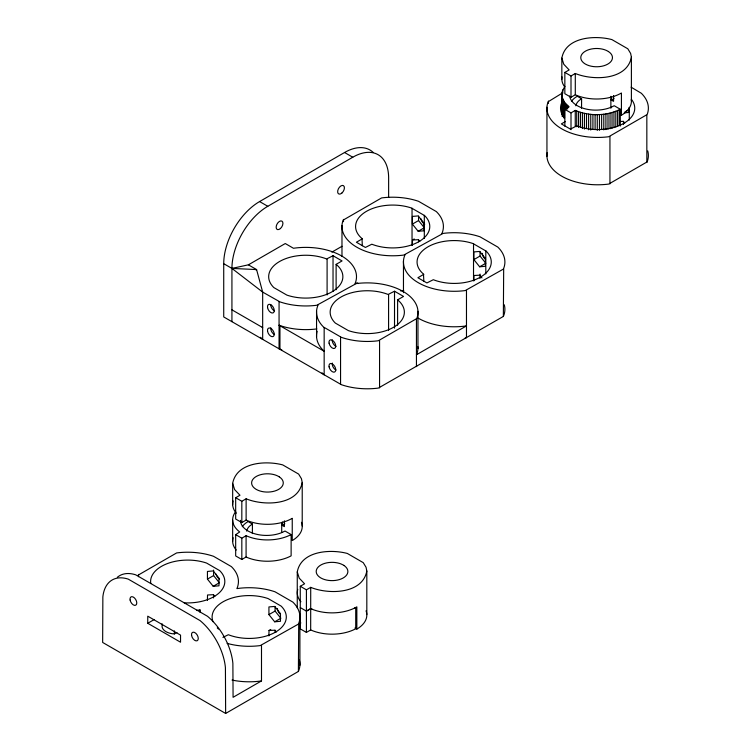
<?xml version="1.0" encoding="UTF-8"?>
<svg xmlns="http://www.w3.org/2000/svg" width="751" height="751" viewBox="0 0 751 751"><rect width="100%" height="100%" fill="white"/><g stroke="black" fill="none" stroke-linecap="round" stroke-linejoin="round"><path stroke-width="1.13" d="M207.436 579.115L207.445 571.436L213.218 570.929L218.982 578.12L218.973 585.808L213.2 586.306L207.436 579.115L213.584 575.566L213.594 570.084M268.924 614.618L268.933 606.939L274.706 606.433L280.47 613.623L280.461 621.302L274.688 621.809L268.924 614.618L275.073 611.07L275.082 606.677M412.402 224.108L412.412 216.419L418.185 215.922L423.949 223.103L423.94 230.792L418.166 231.289L412.402 224.108L418.551 220.559L418.56 216.166M473.89 259.611L473.9 251.923L479.673 251.425L485.437 258.607L485.428 266.295L479.654 266.793L473.89 259.611L480.039 256.063L480.049 251.669M628.916 108.06L628.906 112.453L624.288 112.857M232.669 504.681L232.669 483.381C236.565 462.222 265.685 460.382 282.714 464.897L298.635 474.088L301.451 478.725L302.221 482.48L302.221 526.029M297.265 607.747L297.265 571.933C301.16 550.774 330.28 548.934 347.319 553.449L363.24 562.649L366.056 567.277L366.817 571.032L366.817 614.581M302.221 482.48C297.865 505.789 263.563 506.024 246.121 498.795L241.822 501.274L235.673 497.725L235.673 519.025L241.822 522.574L246.121 520.096L247.633 520.743A34.781 20.08 0 0 0 291.82 518.556L292.242 518.303L292.242 540.551L293.331 539.894A34.781 20.08 0 0 0 301.451 522.274M366.817 571.032C362.461 594.351 328.168 594.576 310.717 587.348L306.417 589.826L300.269 586.278L300.269 628.878L306.417 632.426L310.679 629.929L312.134 630.558A34.781 20.08 0 0 0 354.716 629.31L355.721 628.784L355.721 607.484L354.716 608.01M561.842 79.381L561.842 58.08C565.738 36.921 594.858 35.081 611.896 39.596L627.817 48.787L630.633 53.424L631.394 57.179L631.394 100.728M631.394 57.179C627.038 80.488 592.746 80.714 575.294 73.485L571.004 75.973L564.846 72.415L564.846 93.725L571.004 97.273L575.294 94.786L576.815 95.433A34.781 20.08 0 0 0 620.993 93.255L621.424 93.002L621.424 115.25L619.509 114.161M207.407 600.415L207.529 594.989L213.378 594.698L214.795 596.519M213.528 597.946L213.603 594.698M268.896 635.919L269.018 630.493L270.773 629.479M275.044 632.37L275.091 630.202M412.374 245.408L412.496 239.982L414.252 238.968M418.523 241.85L418.57 239.682M473.862 280.902L473.984 275.486L479.833 275.185L481.964 277.917M479.992 278.443L480.086 274.106M564.874 86.346L562.33 91.162L562.199 97.442L564.527 102.296L569.117 106.839L564.846 109.346L564.846 126.159M623.461 124.6L623.537 121.352M256.269 270.285L256.579 269.571L248.384 264.831L231.928 268.417L223.723 263.685A50.73 29.289 -60 0 1 259.593 201.559L344.568 152.5A50.73 29.289 -60 0 1 373.031 152.275M138.203 575.116L176.645 552.924A50.73 29.289 0 0 1 213.528 556.294L231.374 566.601A50.73 29.289 0 0 1 237.213 587.892L236.894 588.606L238.133 588.427A50.73 29.289 0 0 1 275.026 591.797L292.862 602.095A50.73 29.289 0 0 1 298.701 623.396L298.391 671.45L225.638 713.45L102.652 642.452L102.859 596.914A45.971 26.538 60 0 1 128.271 579.134L200.01 620.551A45.971 26.538 60 0 1 225.422 667.677L225.638 713.45M441.87 233.599L442.179 232.885A50.73 29.289 0 0 0 436.34 211.585L418.504 201.287A50.73 29.289 0 0 0 381.611 197.917L343.169 220.109A50.73 29.289 0 0 0 403.747 255.077L443.099 233.411A50.73 29.289 0 0 1 479.992 236.79L497.829 247.088A50.73 29.289 0 0 1 503.677 268.389L503.358 316.434L378.326 388.089A50.73 29.289 0 0 1 341.442 384.719L223.723 316.941L223.723 263.685M318.077 305.066L317.757 305.779A50.73 29.289 0 0 0 323.597 327.079L341.442 337.377A50.73 29.289 0 0 0 378.326 340.757L416.767 318.555A50.73 29.289 0 0 0 356.199 283.587L316.838 305.253A50.73 29.289 0 0 1 279.945 301.874L262.672 292.092L231.928 268.417A50.73 29.289 -60 0 1 267.797 206.29L352.763 157.231A50.73 29.289 -60 0 1 388.633 177.94L388.633 197.504M199.691 610.619L200.01 609.906L198.771 610.084A50.73 29.289 0 0 1 196.696 610.328M354.96 283.775L355.279 283.061A50.73 29.289 0 0 0 294.702 248.093L293.472 248.271L285.267 243.54L248.384 264.831M404.977 254.889L404.667 255.603A50.73 29.289 0 0 0 465.235 290.581L503.358 269.102M416.767 365.897L416.448 366.61L416.448 319.278M562.415 93.002L548.136 101.77A50.73 29.289 0 0 0 608.714 136.738L647.146 114.546A50.73 29.289 0 0 0 641.307 93.246L631.103 87.172M298.391 671.45L298.701 670.727A50.73 29.289 0 0 0 299.302 659.763M503.358 316.434L503.677 315.72A50.73 29.289 0 0 0 504.268 304.746M547.141 152.735A50.73 29.289 0 0 0 608.714 184.079L647.146 161.878A50.73 29.289 0 0 0 647.747 150.913M571.483 101.347A26.088 15.058 0 0 1 576.721 96.588L577.294 96.25L581.612 98.747L580.758 99.273A19.958 11.528 0 0 0 575.857 105.816M246.685 531.117A19.958 11.528 0 0 1 251.576 524.583L252.439 524.048L248.121 521.56L247.548 521.889A26.088 15.058 0 0 0 242.301 526.658M252.374 533.567L252.439 524.048M621.424 115.25L622.504 114.593A34.781 20.08 0 0 0 631.281 99.461M354.923 628.014L356.838 629.103L357.927 628.446A34.781 20.08 0 0 0 366.056 610.826M571.004 129.707L571.004 112.894L575.257 110.397C589.46 116.358 606.47 116.189 620.298 109.252L620.298 126.065M240.47 520.368A26.088 15.058 0 0 0 256.185 534.186A26.088 15.058 0 0 0 284.413 531.351L284.995 531.013L291.125 534.552L291.125 555.853L290.121 556.378A34.781 20.08 0 0 1 247.539 557.627L246.084 556.998L241.822 559.495L235.673 555.947L235.673 534.646L239.691 531.961A34.781 20.08 0 0 1 235.692 511.647M241.822 559.495L241.822 538.195L246.084 535.698L247.539 536.317A34.781 20.08 0 0 0 290.121 535.078L291.125 534.552M300.269 607.578L306.417 611.126L310.679 608.629L312.238 609.296M564.846 72.415L569.145 69.937L563.785 64.257L561.842 58.08M331.886 252.129L342.024 246.272M336.119 264.361L336.457 264.634A37.099 21.422 0 0 1 332.815 291.332A37.099 21.422 0 0 1 286.882 295.105L273.833 287.577A37.099 21.422 0 0 1 280.376 261.057A37.099 21.422 0 0 1 326.629 258.954L333.031 255.725L342.052 260.935L336.119 264.361L336.119 289.755M362.329 238.809L356.396 242.235L365.418 247.445L371.82 244.216A37.099 21.422 0 0 0 418.072 242.113A37.099 21.422 0 0 0 424.615 215.593L411.567 208.055A37.099 21.422 0 0 0 365.634 211.829A37.099 21.422 0 0 0 361.991 238.536L362.329 245.737M565.325 121.615L561.363 123.896L570.385 129.106L576.787 125.877A37.099 21.422 0 0 0 621.293 124.666A37.099 21.422 0 0 0 631.694 99.648M418.166 231.289L424.315 227.741L418.551 220.559M624.888 111.946L629.282 109.402M397.608 299.856L397.946 300.128A37.099 21.422 0 0 1 394.313 326.835A37.099 21.422 0 0 1 348.37 330.609L335.321 323.071A37.099 21.422 0 0 1 341.865 296.551A37.099 21.422 0 0 1 388.117 294.458L394.519 291.228L403.54 296.429L397.608 299.856L397.608 325.258M423.827 274.312L417.885 277.739L426.906 282.939L433.308 279.71A37.099 21.422 0 0 0 479.57 277.607A37.099 21.422 0 0 0 486.104 251.087L473.055 243.559A37.099 21.422 0 0 0 427.122 247.332A37.099 21.422 0 0 0 423.48 274.04L423.827 281.24M479.654 266.793L485.803 263.244L480.039 256.063M235.673 497.725L239.973 495.238L234.612 489.568L232.669 483.381M147.75 623.274L180.54 642.208L180.54 635.111L147.75 616.177L147.75 623.274L154.265 619.519M213.2 586.306L219.348 582.757L213.584 575.566M162.094 623.781L162.094 626.822A13.452 7.763 0 0 0 174.392 633.928L176.907 632.473M300.269 586.278L304.568 583.799L299.208 578.12L297.265 571.933M222.925 637.383L228.342 634.726A37.099 21.422 0 0 0 274.603 632.624A37.099 21.422 0 0 0 281.137 606.104L268.088 598.566A37.099 21.422 0 0 0 227.393 599.673A37.099 21.422 0 0 0 212.993 621.678M274.688 621.809L280.836 618.251L275.073 611.07M306.417 611.126L310.717 608.648L312.134 609.258A34.781 20.08 0 0 0 356.415 607.108L356.838 606.855L356.838 629.103M227.121 643.372A50.73 29.289 0 0 0 260.268 645.588L298.391 624.109M261.498 645.409L261.498 680.904L233.082 697.313L232.876 663.377A45.971 26.538 60 0 0 207.464 616.252L135.724 574.834A45.971 26.538 60 0 0 117.306 577.322M465.235 337.912L466.474 337.734L466.474 290.393M261.498 680.904L260.268 681.091A50.73 29.289 0 0 1 232.021 680.068M619.735 121.531L623.311 121.343L624.729 123.173M412.496 239.982L418.345 239.682L419.762 241.503M269.018 630.493L274.866 630.192L276.284 632.023M279.231 325.314L279.945 325.549A50.73 29.289 0 0 0 316.838 328.919M281.803 349.816A50.73 29.289 0 0 1 279.945 349.215L279.062 348.886L279.062 301.555M282.31 521.983L282.31 525.465L284.394 526.629L284.394 520.818M620.298 109.252L614.177 105.713L613.586 106.051A26.088 15.058 0 0 1 586.127 109.064A26.088 15.058 0 0 1 569.699 96.006M564.846 109.346L571.004 112.894M344.568 152.5L352.763 157.231M259.593 201.559L267.797 206.29M279.062 325.221L324.16 351.261L323.597 350.745A50.73 29.289 0 0 1 317.157 331.257M231.928 309.834L262.672 327.586L262.108 327.079M235.673 534.646L241.822 538.195M262.108 291.576L262.672 292.092L262.672 339.424L262.108 338.917A50.73 29.289 0 0 1 260.569 337.302M262.672 292.092L256.579 269.571L231.928 268.417L231.928 321.672M646.836 115.26L646.836 162.601M629.282 107.374L629.282 120.076M619.303 109.777L619.303 125.473M617.594 110.566L617.594 126.262M615.811 111.298L615.811 126.994M613.952 111.965L613.952 127.651M613.576 95.518L613.576 101.329L610.882 99.799A20.005 11.547 0 0 0 611.736 99.273M612.027 112.556L612.027 128.252M611.492 96.682L611.492 100.165A20.868 12.054 0 0 0 613.971 98.409M610.882 96.316L610.882 108.219M610.037 113.072L610.037 128.768M609.943 136.56L609.943 183.892M608 113.523L608 129.219M605.907 113.899L605.907 129.594M603.785 114.199L603.785 129.895M601.635 114.424L601.635 128.994M599.467 114.565L599.467 130.261M597.28 114.631L597.28 130.327M595.102 114.612L595.102 129.191M592.914 114.518L592.914 129.088M590.755 114.34L590.755 130.036M588.615 114.096L588.615 129.792M586.503 113.767L586.503 128.337M584.438 113.354L584.438 129.05M582.41 112.875L582.41 128.571M581.612 98.747L581.546 108.257M580.448 112.331L580.448 126.9M578.542 111.711L578.542 127.407M576.712 111.017L576.712 126.712M575.294 73.485L575.294 94.786M575.257 110.397L575.257 126.084M571.004 75.973L571.004 97.273M567.615 105.628L567.615 108.998M566.461 104.558L566.461 109.045M565.437 103.441L565.437 109.045M564.527 102.296L564.527 117.991M563.748 101.113L563.748 117.935M563.1 99.911L563.1 116.734M562.771 89.923L562.771 93.293M562.583 98.691L562.583 115.504M562.199 97.442L562.199 116.508M562.03 92.411L561.955 114.133M561.87 93.668L561.842 113.992M548.455 101.056L548.455 103.366M546.944 107.233L546.944 156.415M485.803 250.815L485.803 273.908M473.524 243.728L473.524 280.677M424.315 215.321L424.315 238.405M417.96 311.252L417.96 348.595M412.036 208.234L412.036 245.173M403.465 261.076L403.465 292.693M394.519 291.228L394.519 328.168M388.586 294.655L388.586 330.44M379.565 340.569L379.565 387.901M343.489 219.395L343.489 221.686M341.977 225.572L341.977 256.495M340.56 337.058L340.56 384.39M333.031 255.725L333.031 291.51M327.098 259.151L327.098 294.936M324.16 327.586L324.16 374.927L323.597 374.411A50.73 29.289 0 0 1 322.066 372.806M316.556 311.252L316.556 336.758M310.717 587.348L310.679 629.929M306.417 589.826L306.417 632.426M299.902 616.083L299.902 665.264M281.709 522.78L281.709 532.468M279.945 325.549L279.945 349.215M246.121 498.795L246.121 520.096M246.084 535.698L246.084 556.998M241.822 501.274L241.822 522.574M232.66 520.236L232.66 541.537M200.01 609.906L200.01 612.196M174.392 630.887L174.392 633.928M138.522 574.402L138.522 576.693M424.747 224.174A4.778 2.76 60 0 1 421.001 218.87M403.747 290.581A50.73 29.289 0 0 1 400.612 290.919M358.34 283.559A50.73 29.289 0 0 1 356.809 282.705M485.606 259.33A4.778 2.76 60 0 1 482.442 253.369M418.298 318.208A50.73 29.289 0 0 0 465.235 326.075L466.474 325.896L416.448 354.772L416.767 354.059A50.73 29.289 0 0 0 417.96 346.755M274.547 310.895A4.778 2.76 60 0 1 270.745 304.577M274.547 334.561A4.778 2.76 60 0 1 270.801 327.793M336.035 346.399A4.778 2.76 60 0 1 332.261 339.846M336.035 370.065A4.778 2.76 60 0 1 332.336 363.08M184.22 602.828A37.099 21.422 0 0 0 219.039 592.98A37.099 21.422 0 0 0 219.649 570.6L206.6 563.072A37.099 21.422 0 0 0 167.83 563.419A37.099 21.422 0 0 0 150.773 583.518M219.574 579.087A4.778 2.76 60 0 1 216.081 574.149M218.513 629.047A37.099 21.422 0 0 1 217.264 627.911M280.423 614.196A4.778 2.76 60 0 1 277.523 609.38M277.495 609.127A4.778 2.76 60 0 1 277.466 608.62M284.789 523.71A20.868 12.054 0 0 1 282.31 525.465M236.312 513.186A34.781 20.08 0 0 1 233.139 500.917M236.255 550.051A34.781 20.08 0 0 1 233.157 537.763M300.907 601.748A34.781 20.08 0 0 1 297.753 589.404M300.851 622.983A34.781 20.08 0 0 1 299.949 621.837M564.583 117.879A37.099 21.422 0 0 1 562.011 102.183M564.574 86.74A34.781 20.08 0 0 1 562.02 76.865M608.404 51.519L607.719 51.106A15.837 9.143 0 0 0 585.677 51.021A15.837 9.143 0 0 0 584.832 63.732L585.527 64.145A15.837 9.143 0 0 0 607.559 64.239A15.837 9.143 0 0 0 608.404 51.519M279.231 476.829L278.537 476.406A15.837 9.143 0 0 0 256.504 476.322A15.837 9.143 0 0 0 255.659 489.032L256.344 489.455A15.837 9.143 0 0 0 278.386 489.539A15.837 9.143 0 0 0 279.231 476.829M343.827 565.381L343.141 564.968A15.837 9.143 0 0 0 321.099 564.874A15.837 9.143 0 0 0 320.255 577.594L320.94 578.007A15.837 9.143 0 0 0 342.982 578.092A15.837 9.143 0 0 0 343.827 565.381M267.572 307.647A4.778 2.76 60 0 0 273.186 312.838A4.778 2.76 60 0 0 271.843 305.479A4.778 2.76 60 0 0 267.572 307.647M267.572 331.313A4.778 2.76 60 0 0 273.186 336.504A4.778 2.76 60 0 0 271.843 329.145A4.778 2.76 60 0 0 267.572 331.313M329.069 343.151A4.778 2.76 60 0 0 334.674 348.342A4.778 2.76 60 0 0 333.331 340.982A4.778 2.76 60 0 0 329.069 343.151M329.069 366.817A4.778 2.76 60 0 0 334.674 372.008A4.778 2.76 60 0 0 333.331 364.648A4.778 2.76 60 0 0 329.069 366.817M280.414 228.539A4.778 2.76 -60 0 0 281.925 221.123A4.778 2.76 -60 0 0 276.265 226.145A4.778 2.76 -60 0 0 280.414 228.539M341.902 193.035A4.778 2.76 -60 0 0 343.414 185.628A4.778 2.76 -60 0 0 337.762 190.641A4.778 2.76 -60 0 0 341.902 193.035M191.599 635.524A4.778 2.76 60 0 0 197.203 640.716A4.778 2.76 60 0 0 195.87 633.356A4.778 2.76 60 0 0 191.599 635.524M130.101 600.021A4.778 2.76 60 0 0 135.715 605.212A4.778 2.76 60 0 0 134.373 597.852A4.778 2.76 60 0 0 130.101 600.021"/></g></svg>
